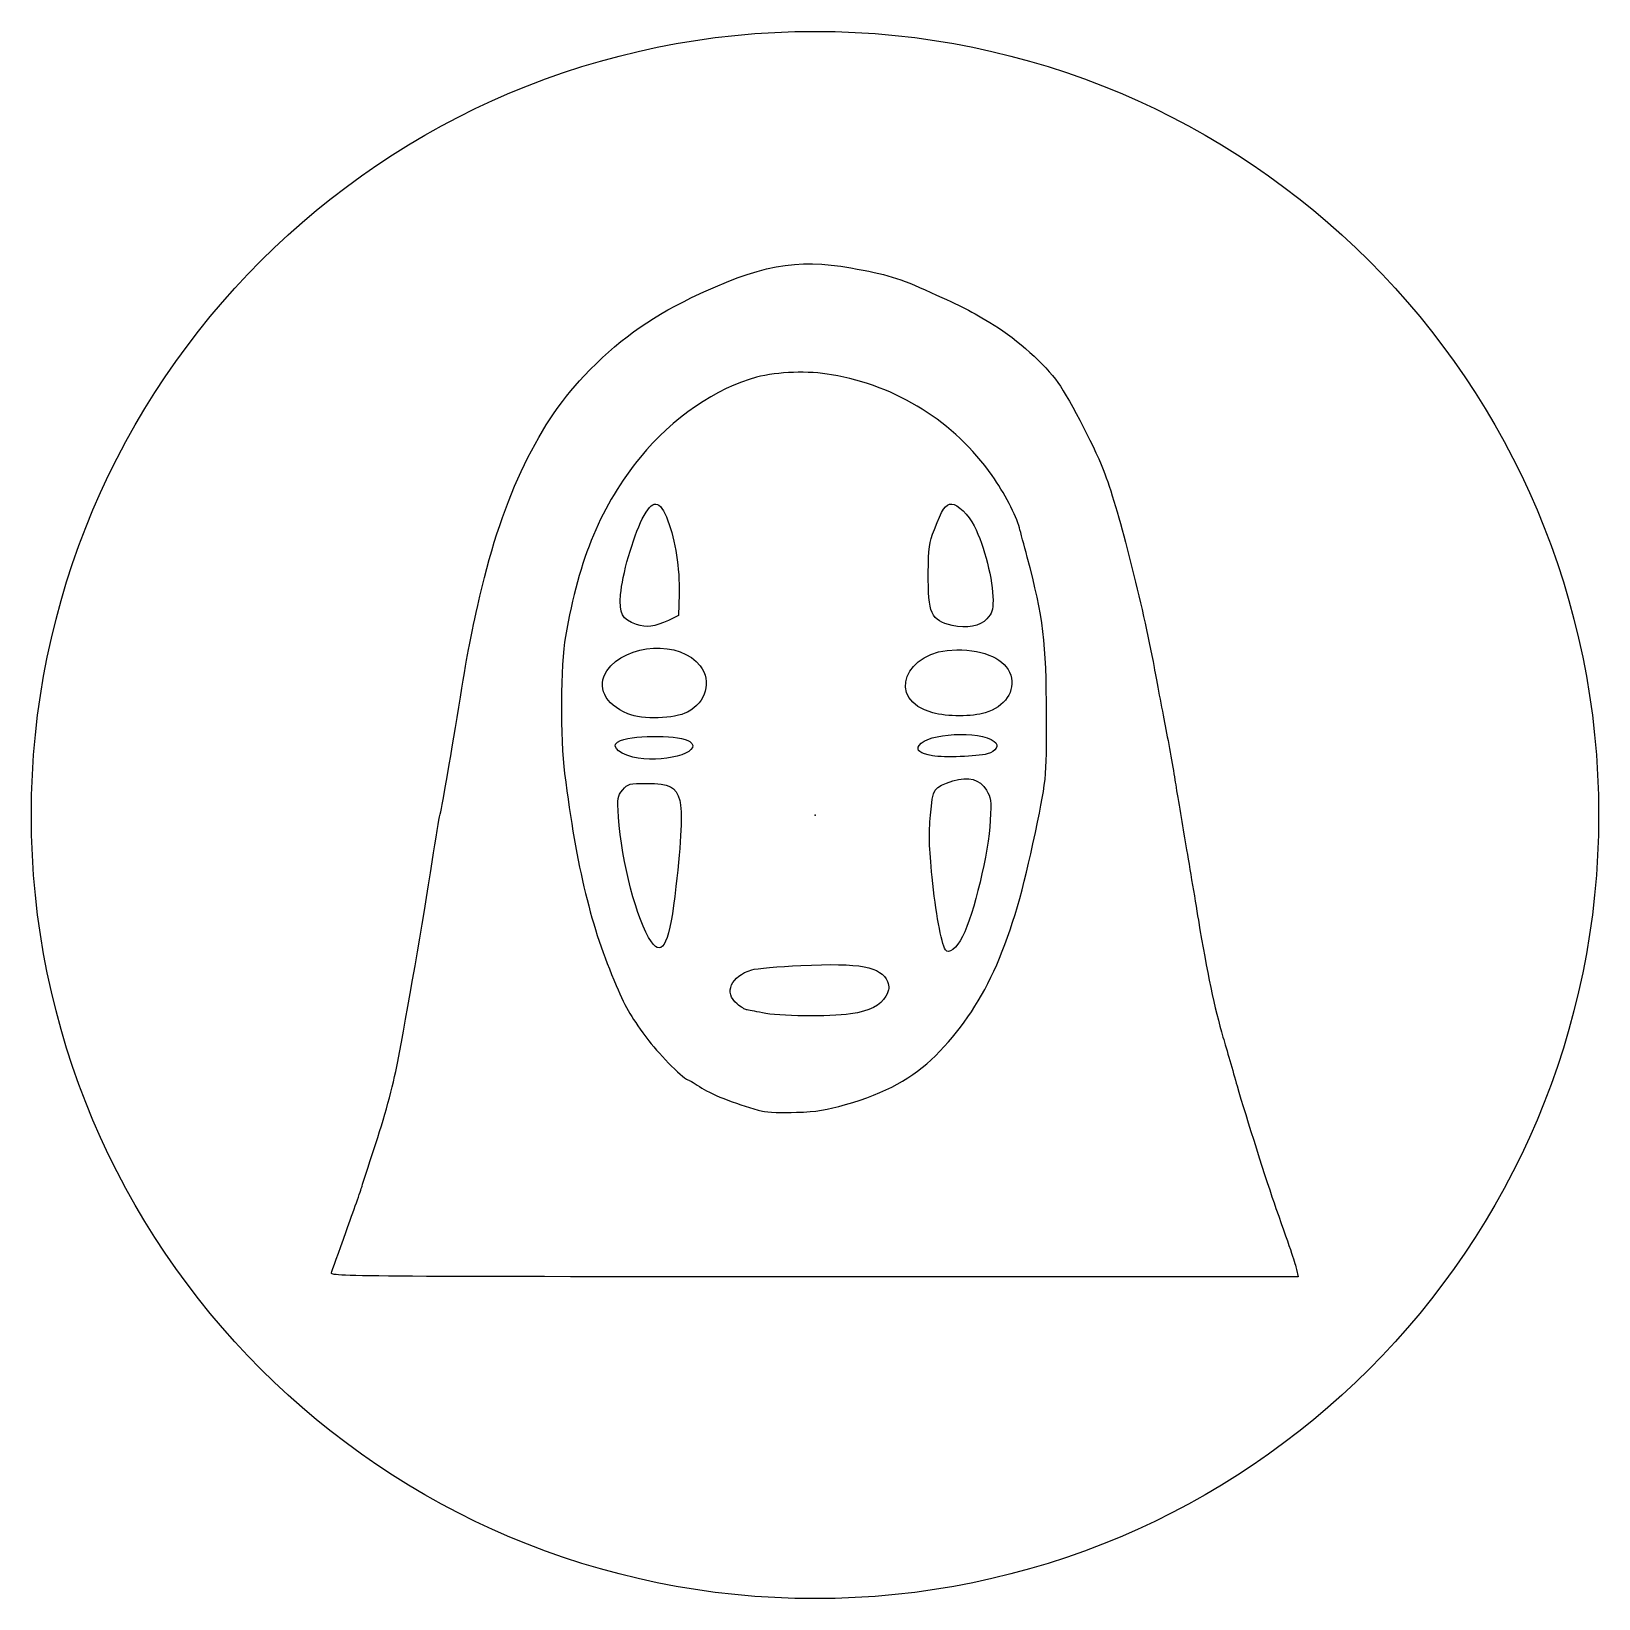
# Model space of a CAD drawing. Header units: centimetres. Extents: x -5 to 5, y -5 to 5.
import ezdxf

# ---------------------------------------------------------------- set-up
doc = ezdxf.new("R2010")
doc.units = ezdxf.units.CM
doc.header["$MEASUREMENT"] = 0
doc.layers.add('Coaster_CNC v2_Sketch1', color=7, linetype='Continuous')
doc.layers.add('Coaster_CNC v2_Sketch2', color=7, linetype='Continuous')

msp = doc.modelspace()

# ---------------------------------------------------------------- linework, layer by layer
at = {"layer": 'Coaster_CNC v2_Sketch1'}
msp.add_circle((0, 0), 5, dxfattribs=at)
msp.add_point((0, 0), dxfattribs=at)
at = {"layer": 'Coaster_CNC v2_Sketch2'}
for p, q in [((-0.867, 1.411, 0.4), (-0.871, 1.273, 0.4)), ((-0.871, 1.273, 0.4), (-0.935, 1.242, 0.4)), ((0.751, 0.652, 0.4), (0.751, 0.652, 0.4)), ((3.082, -2.946, 0.4), (-0.006, -2.946, 0.4)), ((3.072, -2.9, 0.4), (3.082, -2.946, 0.4))]:
    msp.add_line(p, q, dxfattribs=at)
msp.add_circle((0, 0, 0.4), 5, dxfattribs=at)
for points in [[(-0.787, 3.301, 0.4), (-0.363, 3.507, 0.4), (-0.114, 3.553, 0.4), (0.228, 3.491, 0.4)], [(0.228, 3.491, 0.4), (0.461, 3.449, 0.4), (0.531, 3.428, 0.4), (0.74, 3.334, 0.4)], [(-1.473, 2.802, 0.4), (-1.263, 3.023, 0.4), (-1.072, 3.162, 0.4), (-0.787, 3.301, 0.4)], [(0.74, 3.334, 0.4), (0.943, 3.243, 0.4), (0.987, 3.221, 0.4), (1.143, 3.125, 0.4)], [(1.143, 3.125, 0.4), (1.29, 3.035, 0.4), (1.469, 2.874, 0.4), (1.55, 2.759, 0.4)], [(-2.152, 1.336, 0.4), (-2.009, 1.987, 0.4), (-1.782, 2.477, 0.4), (-1.473, 2.802, 0.4)], [(0.106, 2.809, 0.4), (-0.042, 2.835, 0.4), (-0.237, 2.829, 0.4), (-0.373, 2.793, 0.4)], [(1.13, 2.166, 0.4), (0.885, 2.511, 0.4), (0.527, 2.736, 0.4), (0.106, 2.809, 0.4)], [(-0.373, 2.793, 0.4), (-0.625, 2.728, 0.4), (-0.914, 2.529, 0.4), (-1.114, 2.284, 0.4)], [(1.55, 2.759, 0.4), (1.63, 2.645, 0.4), (1.799, 2.316, 0.4), (1.85, 2.176, 0.4)], [(-1.114, 2.284, 0.4), (-1.365, 1.975, 0.4), (-1.503, 1.645, 0.4), (-1.592, 1.139, 0.4)], [(1.304, 1.833, 0.4), (1.284, 1.909, 0.4), (1.206, 2.059, 0.4), (1.13, 2.166, 0.4)], [(1.85, 2.176, 0.4), (1.941, 1.926, 0.4), (2.09, 1.339, 0.4), (2.164, 0.942, 0.4)], [(-1.102, 1.889, 0.4), (-1.036, 2.019, 0.4), (-0.992, 2.016, 0.4), (-0.938, 1.877, 0.4)], [(0.762, 1.822, 0.4), (0.81, 1.95, 0.4), (0.834, 1.984, 0.4), (0.873, 1.984, 0.4)], [(0.873, 1.984, 0.4), (0.91, 1.984, 0.4), (0.98, 1.915, 0.4), (1.016, 1.844, 0.4)], [(-1.24, 1.406, 0.4), (-1.231, 1.528, 0.4), (-1.162, 1.77, 0.4), (-1.102, 1.889, 0.4)], [(-0.938, 1.877, 0.4), (-0.891, 1.755, 0.4), (-0.863, 1.571, 0.4), (-0.867, 1.411, 0.4)], [(0.723, 1.547, 0.4), (0.724, 1.702, 0.4), (0.728, 1.735, 0.4), (0.762, 1.822, 0.4)], [(1.016, 1.844, 0.4), (1.08, 1.717, 0.4), (1.136, 1.497, 0.4), (1.136, 1.37, 0.4)], [(1.354, 1.646, 0.4), (1.334, 1.719, 0.4), (1.312, 1.804, 0.4), (1.304, 1.833, 0.4)], [(1.477, 0.639, 0.4), (1.476, 1.102, 0.4), (1.457, 1.259, 0.4), (1.354, 1.646, 0.4)], [(0.875, 1.21, 0.4), (0.739, 1.242, 0.4), (0.721, 1.282, 0.4), (0.723, 1.547, 0.4)], [(-1.139, 1.216, 0.4), (-1.232, 1.249, 0.4), (-1.25, 1.283, 0.4), (-1.24, 1.406, 0.4)], [(-2.273, 0.688, 0.4), (-2.214, 1.05, 0.4), (-2.207, 1.089, 0.4), (-2.152, 1.336, 0.4)], [(1.136, 1.37, 0.4), (1.136, 1.307, 0.4), (1.129, 1.287, 0.4), (1.097, 1.252, 0.4)], [(-0.935, 1.242, 0.4), (-1.025, 1.2, 0.4), (-1.075, 1.193, 0.4), (-1.139, 1.216, 0.4)], [(1.097, 1.252, 0.4), (1.053, 1.204, 0.4), (0.968, 1.188, 0.4), (0.875, 1.21, 0.4)], [(-1.592, 1.139, 0.4), (-1.623, 0.963, 0.4), (-1.627, 0.483, 0.4), (-1.598, 0.265, 0.4)], [(-1.328, 0.919, 0.4), (-1.205, 1.098, 0.4), (-0.858, 1.117, 0.4), (-0.732, 0.951, 0.4)], [(0.751, 0.652, 0.4), (0.447, 0.734, 0.4), (0.569, 1.054, 0.4), (0.904, 1.054, 0.4)], [(0.904, 1.054, 0.4), (1.086, 1.054, 0.4), (1.215, 0.993, 0.4), (1.249, 0.892, 0.4)], [(-1.195, 0.646, 0.4), (-1.341, 0.707, 0.4), (-1.396, 0.82, 0.4), (-1.328, 0.919, 0.4)], [(-0.732, 0.951, 0.4), (-0.657, 0.854, 0.4), (-0.695, 0.718, 0.4), (-0.813, 0.657, 0.4)], [(2.164, 0.942, 0.4), (2.18, 0.852, 0.4), (2.212, 0.684, 0.4), (2.235, 0.568, 0.4)], [(1.249, 0.892, 0.4), (1.281, 0.793, 0.4), (1.211, 0.689, 0.4), (1.086, 0.652, 0.4)], [(-2.393, -0.003, 0.4), (-2.385, 0.024, 0.4), (-2.33, 0.336, 0.4), (-2.273, 0.688, 0.4)], [(-0.813, 0.657, 0.4), (-0.899, 0.612, 0.4), (-1.099, 0.607, 0.4), (-1.195, 0.646, 0.4)], [(1.086, 0.652, 0.4), (1.004, 0.627, 0.4), (0.843, 0.627, 0.4), (0.751, 0.652, 0.4)], [(1.39, -0.185, 0.4), (1.48, 0.236, 0.4), (1.478, 0.219, 0.4), (1.477, 0.639, 0.4)], [(-1.24, 0.476, 0.4), (-1.141, 0.513, 0.4), (-0.852, 0.509, 0.4), (-0.799, 0.469, 0.4)], [(0.665, 0.444, 0.4), (0.714, 0.523, 0.4), (1.049, 0.541, 0.4), (1.144, 0.47, 0.4)], [(2.235, 0.568, 0.4), (2.257, 0.452, 0.4), (2.286, 0.29, 0.4), (2.299, 0.209, 0.4)], [(-1.163, 0.37, 0.4), (-1.271, 0.398, 0.4), (-1.308, 0.45, 0.4), (-1.24, 0.476, 0.4)], [(-0.799, 0.469, 0.4), (-0.705, 0.4, 0.4), (-0.985, 0.323, 0.4), (-1.163, 0.37, 0.4)], [(0.75, 0.378, 0.4), (0.668, 0.393, 0.4), (0.644, 0.411, 0.4), (0.665, 0.444, 0.4)], [(1.144, 0.47, 0.4), (1.179, 0.444, 0.4), (1.157, 0.405, 0.4), (1.099, 0.39, 0.4)], [(1.099, 0.39, 0.4), (1.032, 0.372, 0.4), (0.824, 0.365, 0.4), (0.75, 0.378, 0.4)], [(-1.598, 0.265, 0.4), (-1.52, -0.343, 0.4), (-1.429, -0.716, 0.4), (-1.269, -1.087, 0.4)], [(-1.227, 0.16, 0.4), (-1.192, 0.2, 0.4), (-1.186, 0.202, 0.4), (-1.073, 0.202, 0.4)], [(-1.073, 0.202, 0.4), (-0.928, 0.202, 0.4), (-0.887, 0.181, 0.4), (-0.863, 0.093, 0.4)], [(0.737, 0, 0.4), (0.752, 0.173, 0.4), (0.755, 0.177, 0.4), (0.88, 0.217, 0.4)], [(0.88, 0.217, 0.4), (0.981, 0.249, 0.4), (1.05, 0.23, 0.4), (1.094, 0.158, 0.4)], [(2.299, 0.209, 0.4), (2.311, 0.128, 0.4), (2.34, -0.043, 0.4), (2.362, -0.171, 0.4)], [(-1.254, -0.013, 0.4), (-1.262, 0.114, 0.4), (-1.261, 0.12, 0.4), (-1.227, 0.16, 0.4)], [(1.094, 0.158, 0.4), (1.123, 0.112, 0.4), (1.125, 0.095, 0.4), (1.118, -0.035, 0.4)], [(-0.863, 0.093, 0.4), (-0.845, 0.026, 0.4), (-0.853, -0.165, 0.4), (-0.887, -0.456, 0.4)], [(-2.442, -0.298, 0.4), (-2.419, -0.147, 0.4), (-2.397, -0.014, 0.4), (-2.393, -0.003, 0.4)], [(-1.044, -0.809, 0.4), (-1.136, -0.674, 0.4), (-1.235, -0.298, 0.4), (-1.254, -0.013, 0.4)], [(0.747, -0.397, 0.4), (0.728, -0.203, 0.4), (0.726, -0.122, 0.4), (0.737, 0, 0.4)], [(1.118, -0.035, 0.4), (1.107, -0.241, 0.4), (1.014, -0.631, 0.4), (0.942, -0.776, 0.4)], [(0.768, -1.536, 0.4), (1.076, -1.227, 0.4), (1.248, -0.855, 0.4), (1.39, -0.185, 0.4)], [(2.362, -0.171, 0.4), (2.384, -0.299, 0.4), (2.422, -0.524, 0.4), (2.446, -0.671, 0.4)], [(-2.662, -1.573, 0.4), (-2.606, -1.283, 0.4), (-2.498, -0.662, 0.4), (-2.442, -0.298, 0.4)], [(0.832, -0.86, 0.4), (0.806, -0.818, 0.4), (0.769, -0.615, 0.4), (0.747, -0.397, 0.4)], [(-0.887, -0.456, 0.4), (-0.927, -0.812, 0.4), (-0.972, -0.913, 0.4), (-1.044, -0.809, 0.4)], [(2.446, -0.671, 0.4), (2.501, -1.004, 0.4), (2.55, -1.235, 0.4), (2.603, -1.418, 0.4)], [(0.942, -0.776, 0.4), (0.904, -0.851, 0.4), (0.851, -0.891, 0.4), (0.832, -0.86, 0.4)], [(-0.497, -1.205, 0.4), (-0.583, -1.133, 0.4), (-0.537, -1.028, 0.4), (-0.403, -0.988, 0.4)], [(-0.403, -0.988, 0.4), (-0.374, -0.979, 0.4), (-0.233, -0.966, 0.4), (-0.09, -0.96, 0.4)], [(-0.09, -0.96, 0.4), (0.29, -0.942, 0.4), (0.422, -0.967, 0.4), (0.462, -1.063, 0.4)], [(-1.269, -1.087, 0.4), (-1.202, -1.242, 0.4), (-1.171, -1.294, 0.4), (-1.06, -1.441, 0.4)], [(0.462, -1.063, 0.4), (0.476, -1.099, 0.4), (0.475, -1.112, 0.4), (0.452, -1.155, 0.4)], [(0.452, -1.155, 0.4), (0.417, -1.218, 0.4), (0.352, -1.251, 0.4), (0.227, -1.269, 0.4)], [(-0.437, -1.243, 0.4), (-0.446, -1.242, 0.4), (-0.473, -1.225, 0.4), (-0.497, -1.205, 0.4)], [(-0.336, -1.263, 0.4), (-0.383, -1.252, 0.4), (-0.428, -1.243, 0.4), (-0.437, -1.243, 0.4)], [(0.227, -1.269, 0.4), (0.089, -1.289, 0.4), (-0.235, -1.285, 0.4), (-0.336, -1.263, 0.4)], [(-1.06, -1.441, 0.4), (-0.987, -1.536, 0.4), (-0.83, -1.692, 0.4), (-0.806, -1.692, 0.4)], [(2.603, -1.418, 0.4), (2.626, -1.495, 0.4), (2.667, -1.635, 0.4), (2.693, -1.728, 0.4)], [(-2.815, -2.135, 0.4), (-2.745, -1.927, 0.4), (-2.695, -1.74, 0.4), (-2.662, -1.573, 0.4)], [(0.195, -1.848, 0.4), (0.453, -1.773, 0.4), (0.626, -1.679, 0.4), (0.768, -1.536, 0.4)], [(-0.806, -1.692, 0.4), (-0.801, -1.692, 0.4), (-0.763, -1.715, 0.4), (-0.722, -1.742, 0.4)], [(-0.722, -1.742, 0.4), (-0.654, -1.787, 0.4), (-0.476, -1.855, 0.4), (-0.336, -1.889, 0.4)], [(2.693, -1.728, 0.4), (2.751, -1.928, 0.4), (2.882, -2.341, 0.4), (2.941, -2.51, 0.4)], [(-0.336, -1.889, 0.4), (-0.305, -1.897, 0.4), (-0.207, -1.9, 0.4), (-0.118, -1.897, 0.4)], [(-0.118, -1.897, 0.4), (0.01, -1.893, 0.4), (0.076, -1.882, 0.4), (0.195, -1.848, 0.4)], [(-2.89, -2.369, 0.4), (-2.883, -2.342, 0.4), (-2.849, -2.236, 0.4), (-2.815, -2.135, 0.4)], [(-2.991, -2.657, 0.4), (-2.944, -2.526, 0.4), (-2.898, -2.396, 0.4), (-2.89, -2.369, 0.4)], [(2.941, -2.51, 0.4), (3.041, -2.793, 0.4), (3.063, -2.857, 0.4), (3.072, -2.9, 0.4)], [(-3.085, -2.922, 0.4), (-3.081, -2.908, 0.4), (-3.039, -2.789, 0.4), (-2.991, -2.657, 0.4)], [(-0.006, -2.946, 0.4), (-2.94, -2.946, 0.4), (-3.093, -2.945, 0.4), (-3.085, -2.922, 0.4)]]:
    msp.add_open_spline(points, degree=3, dxfattribs=at)
msp.add_point((0, 0, 0.4), dxfattribs=at)

doc.saveas('drawing.dxf')
